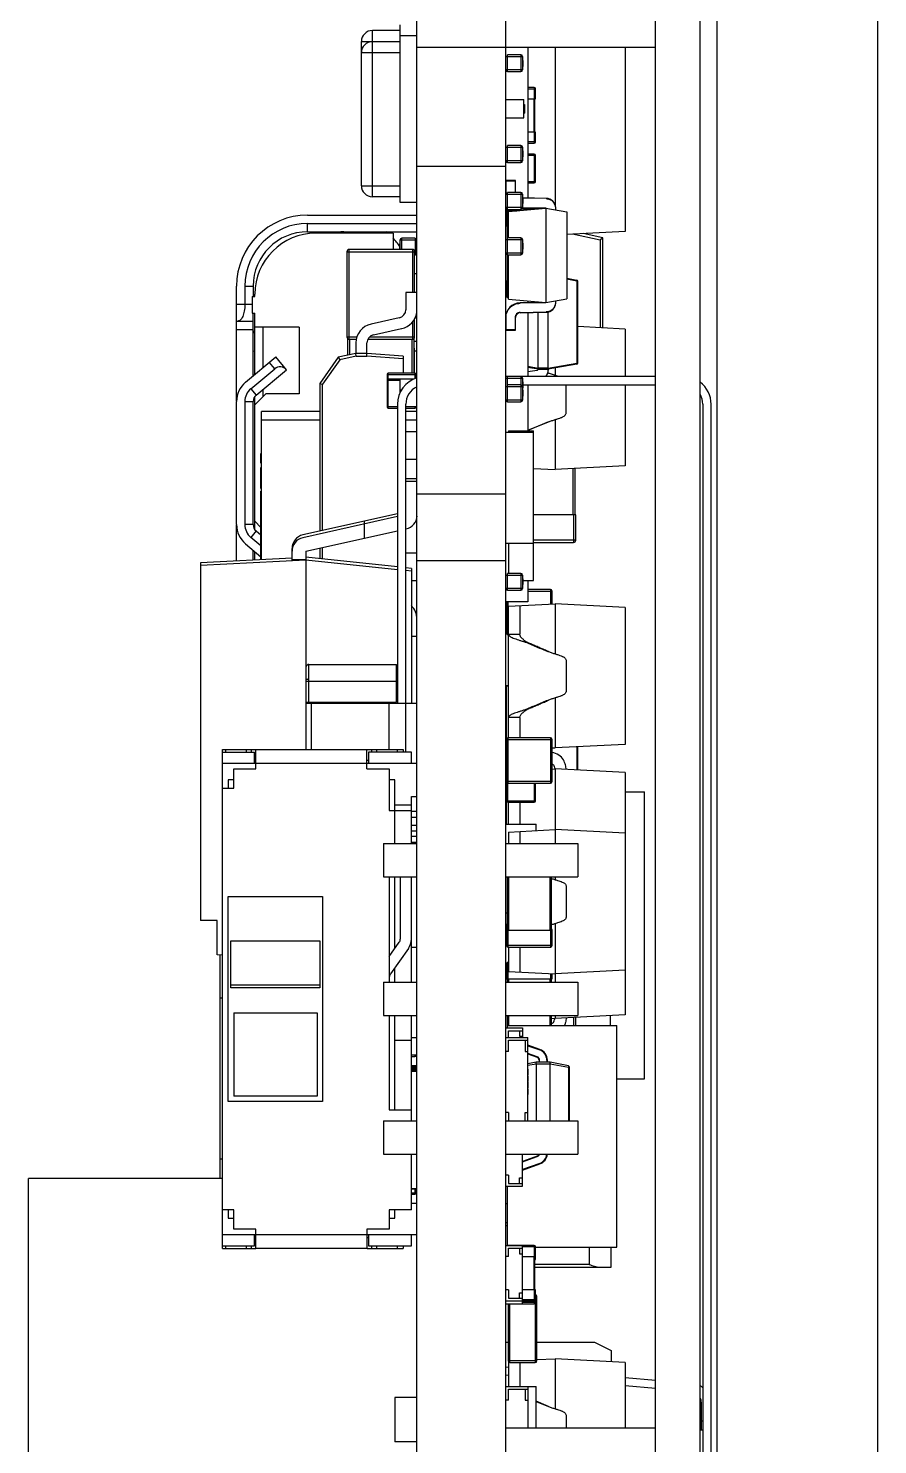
# Model space of a CAD drawing. Header units: inches. Extents: x -190 to 160, y -110 to 38.
# Drawn here: x -189.66 to -174.36, y -56.2 to -30.66 of the extents above; entities that cross this region are included whole.
import ezdxf

# ---------------------------------------------------------------- set-up
doc = ezdxf.new("R2010")
doc.units = ezdxf.units.IN
doc.header["$LTSCALE"] = 1.21
doc.header["$MEASUREMENT"] = 0
doc.layers.get('0').update_dxf_attribs({"linetype": 'CONTINUOUS'})
doc.layers.add('02___PRT_ALL_AXES', color=7, linetype='CONTINUOUS')

msp = doc.modelspace()

# ---------------------------------------------------------------- linework, layer by layer
at = {"color": 7, "linetype": 'Continuous'}
for p, q in [((-182.661, -61.005), (-182.661, -4.988)), ((-181.061, -61.005), (-181.061, -4.988)), ((-178.361, -61.397), (-178.361, -4.897)), ((-177.561, -61.397), (-177.561, -4.897)), ((-177.261, -4.867), (-177.261, -71.937)), ((-174.361, -4.867), (-174.361, -71.937)), ((-182.961, -33.797), (-182.961, -30.597)), ((-183.661, -33.497), (-183.661, -30.897)), ((-183.661, -30.897), (-182.961, -30.897)), ((-183.461, -33.697), (-183.461, -30.697)), ((-182.961, -30.697), (-183.461, -30.697)), ((-182.661, -30.797), (-182.961, -30.797)), ((-183.661, -31.097), (-182.961, -31.097)), ((-182.661, -30.997), (-178.361, -30.997)), ((-181.031, -31.44), (-181.031, -31.135)), ((-180.787, -31.135), (-181.031, -31.135)), ((-180.787, -31.135), (-180.787, -31.44)), ((-180.17, -30.997), (-180.17, -33.846)), ((-178.91, -30.997), (-178.91, -34.32)), ((-181.061, -31.166), (-180.756, -31.166)), ((-180.756, -31.409), (-181.061, -31.409)), ((-180.756, -31.409), (-180.756, -31.166)), ((-180.754, -31.237), (-180.756, -31.237)), ((-180.754, -31.239), (-180.756, -31.239)), ((-180.754, -31.247), (-180.756, -31.247)), ((-180.756, -31.256), (-180.754, -31.256)), ((-180.754, -31.344), (-180.756, -31.344)), ((-180.754, -31.237), (-180.754, -31.344)), ((-181.031, -31.44), (-180.787, -31.44)), ((-180.546, -31.728), (-180.661, -31.728)), ((-180.661, -31.748), (-180.526, -31.748)), ((-180.546, -31.728), (-180.546, -31.928)), ((-180.526, -31.928), (-180.526, -31.748)), ((-181.061, -31.942), (-180.736, -31.942)), ((-180.736, -32.272), (-180.736, -31.942)), ((-180.736, -32.033), (-180.726, -32.033)), ((-180.736, -32.037), (-180.726, -32.037)), ((-180.726, -32.033), (-180.726, -32.191)), ((-180.661, -31.928), (-180.526, -31.928)), ((-180.556, -31.928), (-180.556, -32.528)), ((-180.536, -32.528), (-180.536, -31.928)), ((-181.061, -32.272), (-180.736, -32.272)), ((-180.736, -32.187), (-180.726, -32.187)), ((-180.736, -32.191), (-180.726, -32.191)), ((-180.526, -32.528), (-180.661, -32.528)), ((-180.546, -32.528), (-180.546, -32.728)), ((-180.526, -32.708), (-180.526, -32.528)), ((-181.061, -32.804), (-180.756, -32.804)), ((-181.031, -33.078), (-181.031, -32.774)), ((-180.787, -32.774), (-181.031, -32.774)), ((-180.787, -32.774), (-180.787, -33.078)), ((-180.756, -33.048), (-180.756, -32.804)), ((-180.756, -32.869), (-180.754, -32.869)), ((-180.756, -32.914), (-180.754, -32.914)), ((-180.754, -32.932), (-180.756, -32.932)), ((-180.754, -32.869), (-180.754, -32.976)), ((-180.526, -32.708), (-180.661, -32.708)), ((-180.661, -32.728), (-180.546, -32.728)), ((-180.546, -32.926), (-180.661, -32.926)), ((-180.546, -32.926), (-180.546, -33.446)), ((-182.661, -33.147), (-181.061, -33.147)), ((-180.756, -33.048), (-181.061, -33.048)), ((-181.031, -33.078), (-180.787, -33.078)), ((-180.754, -32.976), (-180.756, -32.976)), ((-180.661, -32.946), (-180.526, -32.946)), ((-180.526, -33.426), (-180.526, -32.946)), ((-180.891, -33.401), (-181.056, -33.401)), ((-181.056, -33.629), (-181.056, -33.406)), ((-181.056, -33.406), (-180.886, -33.406)), ((-180.891, -33.401), (-180.891, -33.618)), ((-180.886, -33.618), (-180.886, -33.406)), ((-180.526, -33.426), (-180.661, -33.426)), ((-180.661, -33.446), (-180.546, -33.446)), ((-183.661, -33.497), (-182.961, -33.497)), ((-182.961, -33.697), (-183.461, -33.697)), ((-181.061, -33.648), (-180.756, -33.648)), ((-181.031, -33.923), (-181.031, -33.618)), ((-180.787, -33.618), (-181.031, -33.618)), ((-180.787, -33.618), (-180.787, -33.923)), ((-180.756, -33.892), (-180.756, -33.648)), ((-182.661, -33.797), (-182.961, -33.797)), ((-180.756, -33.892), (-181.061, -33.892)), ((-181.046, -33.947), (-181.046, -34.217)), ((-181.046, -33.947), (-180.861, -33.947)), ((-181.031, -33.923), (-180.787, -33.923)), ((-181.016, -34.217), (-181.016, -33.923)), ((-181.011, -33.96), (-180.336, -33.901)), ((-181.011, -34.437), (-181.011, -33.96)), ((-180.518, -33.917), (-180.77, -33.917)), ((-180.756, -33.714), (-180.754, -33.714)), ((-180.756, -33.758), (-180.754, -33.758)), ((-180.754, -33.776), (-180.756, -33.776)), ((-180.754, -33.82), (-180.756, -33.82)), ((-180.756, -33.888), (-180.336, -33.895)), ((-180.756, -33.893), (-180.336, -33.9)), ((-180.754, -33.714), (-180.754, -33.82)), ((-180.333, -33.725), (-180.754, -33.718)), ((-180.333, -33.73), (-180.754, -33.723)), ((-180.336, -33.895), (-180.336, -35.608)), ((-180.336, -33.901), (-179.961, -33.967)), ((-180.333, -33.725), (-180.333, -33.73)), ((-180.166, -33.9), (-180.166, -33.931)), ((-180.166, -33.9), (-180.161, -33.9)), ((-180.161, -33.932), (-180.161, -33.9)), ((-184.631, -34.027), (-182.661, -34.027)), ((-184.631, -34.327), (-184.631, -34.177)), ((-184.631, -34.177), (-182.661, -34.177)), ((-181.046, -34.217), (-181.011, -34.217)), ((-181.036, -34.217), (-181.036, -34.438)), ((-179.961, -33.967), (-179.961, -35.101)), ((-184.631, -34.327), (-182.661, -34.327)), ((-183.091, -34.352), (-184.481, -34.352)), ((-183.091, -34.352), (-183.091, -34.646)), ((-182.966, -34.474), (-182.966, -34.646)), ((-182.966, -34.474), (-182.661, -34.474)), ((-182.935, -34.646), (-182.935, -34.443)), ((-182.692, -34.443), (-182.935, -34.443)), ((-182.692, -34.443), (-182.692, -34.748)), ((-181.061, -34.468), (-180.756, -34.468)), ((-181.031, -34.742), (-181.031, -34.437)), ((-180.787, -34.437), (-181.031, -34.437)), ((-180.787, -34.437), (-180.787, -34.742)), ((-180.756, -34.711), (-180.756, -34.468)), ((-178.91, -34.32), (-179.961, -34.375)), ((-179.361, -34.476), (-179.859, -34.37)), ((-179.311, -34.435), (-179.666, -34.36)), ((-179.311, -34.435), (-179.361, -34.476)), ((-179.361, -34.476), (-179.361, -36.058)), ((-179.311, -36.061), (-179.311, -34.435)), ((-183.922, -34.686), (-183.922, -36.226)), ((-183.922, -34.686), (-182.702, -34.686)), ((-183.882, -36.266), (-183.882, -34.646)), ((-182.742, -34.646), (-183.882, -34.646)), ((-182.969, -34.646), (-182.969, -34.545)), ((-182.969, -34.545), (-182.966, -34.545)), ((-182.969, -34.59), (-182.966, -34.59)), ((-182.966, -34.608), (-182.969, -34.608)), ((-182.742, -34.646), (-182.742, -35.422)), ((-182.702, -35.422), (-182.702, -34.686)), ((-182.692, -34.718), (-182.702, -34.718)), ((-180.756, -34.711), (-181.061, -34.711)), ((-180.756, -34.533), (-180.754, -34.533)), ((-180.756, -34.577), (-180.754, -34.577)), ((-180.754, -34.595), (-180.756, -34.595)), ((-180.754, -34.64), (-180.756, -34.64)), ((-180.754, -34.533), (-180.754, -34.64)), ((-182.702, -34.748), (-182.692, -34.748)), ((-181.036, -34.741), (-181.036, -35.217)), ((-181.031, -34.742), (-180.787, -34.742)), ((-181.011, -35.542), (-181.011, -34.742)), ((-182.661, -35.087), (-182.702, -35.087)), ((-181.046, -35.217), (-181.046, -35.487)), ((-181.011, -35.217), (-181.046, -35.217)), ((-181.016, -35.517), (-181.016, -35.217)), ((-179.961, -35.101), (-179.961, -35.535)), ((-179.961, -35.165), (-179.778, -35.197)), ((-179.778, -35.217), (-179.961, -35.184)), ((-179.778, -35.197), (-179.778, -35.217)), ((-179.778, -35.217), (-179.778, -36.695)), ((-179.778, -35.217), (-179.761, -35.217)), ((-179.761, -36.695), (-179.761, -35.217)), ((-185.911, -37.375), (-185.911, -35.307)), ((-185.761, -35.307), (-185.761, -35.637)), ((-185.761, -35.307), (-185.611, -35.307)), ((-185.631, -35.497), (-185.631, -35.797)), ((-185.631, -35.497), (-185.581, -35.497)), ((-185.611, -35.307), (-185.611, -35.497)), ((-185.581, -35.497), (-185.581, -35.452)), ((-182.861, -35.422), (-182.861, -35.732)), ((-182.661, -35.422), (-182.861, -35.422)), ((-181.011, -35.487), (-181.046, -35.487)), ((-185.631, -35.637), (-185.911, -35.637)), ((-181.016, -35.517), (-181.011, -35.517)), ((-181.011, -35.542), (-180.336, -35.601)), ((-180.336, -35.603), (-180.803, -35.611)), ((-180.336, -35.608), (-180.803, -35.616)), ((-180.803, -35.616), (-180.803, -35.611)), ((-180.476, -35.605), (-180.476, -35.589)), ((-180.336, -35.601), (-179.961, -35.535)), ((-180.166, -35.571), (-180.166, -35.603)), ((-180.161, -35.603), (-180.166, -35.603)), ((-180.161, -35.603), (-180.161, -35.571)), ((-185.911, -35.937), (-185.611, -35.937)), ((-185.631, -35.797), (-185.581, -35.797)), ((-185.611, -36.925), (-185.611, -35.797)), ((-185.581, -36.9), (-185.581, -35.797)), ((-182.979, -35.879), (-183.486, -35.99)), ((-182.742, -35.954), (-182.742, -36.266)), ((-182.702, -36.226), (-182.702, -35.895)), ((-182.661, -35.887), (-182.698, -35.887)), ((-182.685, -35.857), (-182.661, -35.857)), ((-181.056, -36.096), (-181.056, -35.873)), ((-180.891, -35.873), (-180.891, -36.101)), ((-180.891, -35.873), (-180.886, -35.873)), ((-180.886, -36.096), (-180.886, -35.873)), ((-180.8, -35.781), (-180.333, -35.773)), ((-180.8, -35.786), (-180.333, -35.778)), ((-180.8, -35.786), (-180.8, -35.781)), ((-180.476, -36.786), (-180.476, -35.78)), ((-180.333, -35.773), (-180.333, -35.778)), ((-180.296, -36.786), (-180.296, -35.773)), ((-185.911, -36.087), (-185.611, -36.087)), ((-184.781, -36.047), (-185.581, -36.047)), ((-185.432, -36.774), (-185.432, -36.047)), ((-184.781, -36.047), (-184.781, -37.247)), ((-183.744, -36.226), (-183.922, -36.226)), ((-183.912, -36.252), (-183.912, -36.554)), ((-182.702, -36.226), (-183.516, -36.226)), ((-183.443, -36.186), (-182.936, -36.074)), ((-182.712, -36.879), (-182.712, -36.252)), ((-180.886, -36.096), (-181.056, -36.096)), ((-181.056, -36.101), (-180.891, -36.101)), ((-178.91, -36.082), (-179.761, -36.037)), ((-178.91, -36.082), (-178.91, -36.937)), ((-185.611, -36.474), (-185.581, -36.488)), ((-183.882, -36.266), (-183.754, -36.266)), ((-183.872, -36.546), (-183.872, -36.266)), ((-183.761, -36.332), (-183.761, -36.522)), ((-183.561, -36.522), (-183.561, -36.332)), ((-183.545, -36.266), (-182.742, -36.266)), ((-182.752, -36.266), (-182.752, -36.879)), ((-182.661, -36.307), (-182.712, -36.307)), ((-182.711, -36.426), (-182.712, -36.426)), ((-182.712, -36.476), (-182.661, -36.476)), ((-182.711, -36.426), (-182.711, -36.879)), ((-185.749, -37.041), (-185.205, -36.584)), ((-185.223, -36.796), (-185.32, -36.68)), ((-185.011, -36.814), (-185.205, -36.584)), ((-184.082, -36.59), (-184.411, -37.06)), ((-184.052, -36.635), (-184.361, -37.076)), ((-183.761, -36.522), (-184.082, -36.59)), ((-184.082, -36.59), (-184.052, -36.635)), ((-183.756, -36.572), (-184.052, -36.635)), ((-183.756, -36.572), (-183.761, -36.522)), ((-183.561, -36.522), (-183.761, -36.522)), ((-183.756, -36.572), (-183.563, -36.572)), ((-183.563, -36.572), (-183.561, -36.522)), ((-182.911, -36.618), (-183.563, -36.572)), ((-182.911, -36.567), (-183.561, -36.522)), ((-182.911, -36.567), (-182.911, -36.879)), ((-180.661, -36.753), (-180.476, -36.786)), ((-180.476, -36.806), (-180.661, -36.773)), ((-180.296, -36.786), (-179.778, -36.695)), ((-179.778, -36.714), (-180.296, -36.806)), ((-179.761, -36.695), (-179.778, -36.695)), ((-179.778, -36.695), (-179.778, -36.714)), ((-185.654, -37.157), (-185.223, -36.796)), ((-185.557, -37.272), (-185.011, -36.814)), ((-183.197, -36.899), (-183.197, -37.485)), ((-183.197, -36.899), (-182.677, -36.899)), ((-183.197, -37.005), (-182.961, -37.005)), ((-183.177, -37.505), (-183.177, -36.879)), ((-182.697, -36.879), (-183.177, -36.879)), ((-182.724, -36.985), (-183.177, -36.985)), ((-182.961, -37.219), (-182.961, -36.984)), ((-182.723, -36.984), (-182.961, -36.984)), ((-182.697, -36.879), (-182.697, -36.973)), ((-182.677, -36.966), (-182.677, -36.899)), ((-178.361, -36.937), (-181.061, -36.937)), ((-181.061, -36.968), (-180.756, -36.968)), ((-181.031, -37.392), (-181.031, -36.937)), ((-180.787, -36.937), (-181.031, -36.937)), ((-180.787, -36.937), (-180.787, -37.392)), ((-180.756, -37.361), (-180.756, -36.968)), ((-180.493, -36.826), (-180.661, -36.85)), ((-180.296, -36.786), (-180.476, -36.786)), ((-180.476, -36.786), (-180.476, -36.806)), ((-180.476, -36.806), (-180.296, -36.806)), ((-180.296, -36.786), (-180.296, -36.806)), ((-180.296, -36.806), (-180.296, -36.824)), ((-180.112, -36.937), (-180.29, -36.879)), ((-180.17, -36.784), (-180.17, -36.918)), ((-185.654, -37.157), (-185.557, -37.272)), ((-185.381, -37.247), (-185.581, -37.447)), ((-185.432, -37.298), (-185.432, -37.167)), ((-184.781, -37.247), (-185.381, -37.247)), ((-184.411, -37.06), (-184.411, -39.725)), ((-184.411, -37.06), (-184.361, -37.076)), ((-184.361, -39.714), (-184.361, -37.076)), ((-182.962, -37.169), (-182.962, -37.221)), ((-182.962, -37.169), (-182.961, -37.169)), ((-182.962, -37.169), (-182.961, -37.169)), ((-182.962, -37.204), (-182.961, -37.204)), ((-181.061, -37.118), (-180.756, -37.118)), ((-180.787, -37.087), (-181.031, -37.087)), ((-180.756, -37.033), (-180.754, -37.033)), ((-180.756, -37.077), (-180.754, -37.077)), ((-180.754, -37.095), (-180.756, -37.095)), ((-180.754, -37.14), (-180.756, -37.14)), ((-180.756, -37.183), (-180.754, -37.183)), ((-180.756, -37.227), (-180.754, -37.227)), ((-180.754, -37.245), (-180.756, -37.245)), ((-180.754, -37.033), (-180.754, -37.14)), ((-180.754, -37.087), (-178.361, -37.087)), ((-180.754, -37.183), (-180.754, -37.29)), ((-179.973, -37.601), (-179.973, -37.087)), ((-178.91, -37.087), (-178.91, -38.55)), ((-185.9, -37.287), (-185.911, -37.287)), ((-185.911, -39.607), (-185.911, -37.387)), ((-185.761, -37.387), (-185.761, -39.607)), ((-185.761, -37.387), (-185.611, -37.387)), ((-185.611, -39.607), (-185.611, -37.387)), ((-185.581, -39.695), (-185.581, -37.299)), ((-183.011, -37.485), (-183.197, -37.485)), ((-183.177, -37.505), (-183.011, -37.505)), ((-183.011, -37.437), (-183.011, -42.83)), ((-182.861, -43.71), (-182.861, -37.437)), ((-182.661, -37.485), (-182.861, -37.485)), ((-182.861, -37.505), (-182.697, -37.505)), ((-182.697, -37.485), (-182.697, -37.505)), ((-180.756, -37.361), (-181.061, -37.361)), ((-181.031, -37.392), (-180.787, -37.392)), ((-180.754, -37.29), (-180.756, -37.29)), ((-177.511, -37.437), (-177.511, -71.687)), ((-177.361, -71.687), (-177.361, -37.437)), ((-185.461, -40.238), (-185.461, -37.568)), ((-184.411, -37.568), (-185.461, -37.568)), ((-185.461, -37.718), (-184.411, -37.718)), ((-182.661, -37.568), (-182.861, -37.568)), ((-182.861, -37.718), (-182.661, -37.718)), ((-180.29, -37.752), (-180.661, -37.913)), ((-180.661, -37.907), (-180.29, -37.752)), ((-180.17, -37.713), (-180.17, -38.616)), ((-182.661, -37.933), (-182.861, -37.933)), ((-181.061, -37.94), (-180.561, -37.94)), ((-181.011, -37.914), (-180.561, -37.914)), ((-181.011, -37.914), (-181.011, -37.94)), ((-180.561, -40.614), (-180.561, -37.914)), ((-185.471, -38.452), (-185.471, -38.327)), ((-185.471, -38.327), (-185.461, -38.327)), ((-185.461, -38.351), (-185.471, -38.351)), ((-185.461, -38.374), (-185.471, -38.374)), ((-185.461, -38.447), (-185.471, -38.447)), ((-185.471, -38.5), (-185.471, -38.455)), ((-185.461, -38.455), (-185.471, -38.455)), ((-185.461, -38.5), (-185.471, -38.5)), ((-182.661, -38.433), (-182.861, -38.433)), ((-178.91, -38.55), (-180.17, -38.616)), ((-185.471, -38.955), (-185.471, -38.577)), ((-185.461, -38.577), (-185.471, -38.577)), ((-185.461, -38.765), (-185.471, -38.765)), ((-182.661, -38.782), (-182.861, -38.782)), ((-180.561, -38.595), (-180.17, -38.616)), ((-179.85, -38.599), (-179.85, -39.429)), ((-179.81, -39.429), (-179.81, -38.597)), ((-185.461, -38.955), (-185.471, -38.955)), ((-185.471, -40.239), (-185.471, -39.007)), ((-185.461, -39.007), (-185.471, -39.007)), ((-185.461, -39.019), (-185.471, -39.019)), ((-182.661, -38.832), (-182.861, -38.832)), ((-182.661, -39.053), (-181.061, -39.053)), ((-185.461, -39.083), (-185.471, -39.083)), ((-185.461, -39.128), (-185.471, -39.128)), ((-185.461, -39.192), (-185.471, -39.192)), ((-185.461, -39.262), (-185.471, -39.262)), ((-185.581, -39.547), (-185.471, -39.657)), ((-185.461, -39.433), (-185.471, -39.433)), ((-183.011, -39.41), (-184.716, -39.793)), ((-183.011, -39.46), (-184.716, -39.843)), ((-183.611, -39.545), (-183.611, -39.851)), ((-182.661, -39.503), (-182.668, -39.503)), ((-179.8, -39.429), (-180.561, -39.429)), ((-179.84, -39.429), (-179.84, -39.929)), ((-179.8, -39.889), (-179.8, -39.429)), ((-185.911, -40.262), (-185.911, -39.619)), ((-185.911, -39.707), (-185.9, -39.707)), ((-185.611, -39.607), (-185.761, -39.607)), ((-185.557, -39.722), (-185.654, -39.837)), ((-185.471, -39.99), (-185.654, -39.837)), ((-185.557, -39.722), (-185.471, -39.794)), ((-185.461, -39.634), (-185.471, -39.634)), ((-185.461, -39.724), (-185.471, -39.724)), ((-184.661, -40.087), (-183.011, -39.717)), ((-182.861, -39.683), (-182.854, -39.681)), ((-185.75, -39.952), (-185.471, -40.186)), ((-185.611, -40.246), (-185.611, -40.069)), ((-185.581, -40.245), (-185.581, -40.094)), ((-185.461, -39.887), (-185.471, -39.887)), ((-185.471, -40.051), (-185.461, -40.051)), ((-184.911, -40.26), (-184.911, -40.037)), ((-184.661, -40.087), (-184.661, -43.66)), ((-184.411, -40.031), (-184.411, -40.223)), ((-184.361, -40.228), (-184.361, -40.02)), ((-181.061, -39.94), (-180.561, -39.94)), ((-181.011, -39.94), (-181.011, -40.487)), ((-179.8, -39.889), (-180.561, -39.889)), ((-180.561, -39.929), (-179.84, -39.929)), ((-184.911, -40.21), (-186.561, -40.296)), ((-184.661, -40.247), (-186.561, -40.346)), ((-186.561, -40.296), (-186.561, -46.745)), ((-185.461, -40.147), (-185.471, -40.147)), ((-185.461, -40.192), (-185.471, -40.192)), ((-184.661, -40.244), (-184.911, -40.244)), ((-183.011, -40.37), (-184.661, -40.197)), ((-183.011, -40.42), (-184.661, -40.247)), ((-182.661, -40.121), (-182.861, -40.121)), ((-182.661, -40.253), (-181.061, -40.253)), ((-182.761, -40.396), (-182.861, -40.386)), ((-182.761, -40.446), (-182.861, -40.436)), ((-182.761, -40.396), (-182.761, -42.83)), ((-181.061, -40.518), (-180.756, -40.518)), ((-180.787, -40.487), (-181.031, -40.487)), ((-181.031, -40.792), (-181.031, -40.487)), ((-180.787, -40.487), (-180.787, -40.792)), ((-180.756, -40.761), (-180.756, -40.518)), ((-180.756, -40.583), (-180.754, -40.583)), ((-180.754, -40.583), (-180.754, -40.69)), ((-182.661, -40.621), (-182.761, -40.621)), ((-180.756, -40.761), (-181.061, -40.761)), ((-181.031, -40.792), (-180.787, -40.792)), ((-180.756, -40.627), (-180.754, -40.627)), ((-180.754, -40.645), (-180.756, -40.645)), ((-180.754, -40.69), (-180.756, -40.69)), ((-180.754, -40.614), (-180.561, -40.614)), ((-180.256, -40.777), (-180.661, -40.777)), ((-180.661, -40.807), (-180.226, -40.807)), ((-180.256, -40.777), (-180.256, -41.039)), ((-180.226, -41.038), (-180.226, -40.807)), ((-181.046, -40.997), (-181.046, -41.567)), ((-181.016, -41.597), (-181.016, -40.997)), ((-181.01, -41.079), (-180.17, -41.035)), ((-181.01, -43.449), (-181.01, -41.079)), ((-180.81, -41.069), (-180.81, -41.585)), ((-178.91, -41.101), (-180.17, -41.035)), ((-180.17, -41.035), (-180.17, -41.938)), ((-178.91, -41.101), (-178.91, -43.569)), ((-182.661, -41.622), (-182.761, -41.622)), ((-181.061, -41.547), (-181.046, -41.547)), ((-181.01, -41.567), (-181.046, -41.567)), ((-181.016, -41.597), (-181.01, -41.597)), ((-181.01, -41.585), (-180.81, -41.585)), ((-184.611, -42.13), (-184.625, -42.132)), ((-184.611, -42.81), (-184.611, -42.13)), ((-184.611, -42.13), (-183.028, -42.13)), ((-183.028, -42.81), (-183.028, -42.13)), ((-179.973, -42.05), (-179.973, -42.62)), ((-184.661, -42.43), (-183.028, -42.43)), ((-181.045, -42.508), (-181.01, -42.502)), ((-181.045, -42.527), (-181.045, -42.508)), ((-181.01, -42.521), (-181.045, -42.527)), ((-181.045, -43.464), (-181.045, -42.527)), ((-184.661, -42.81), (-183.028, -42.81)), ((-182.661, -42.83), (-184.661, -42.83)), ((-184.561, -43.66), (-184.561, -42.83)), ((-183.271, -42.83), (-183.271, -42.81)), ((-183.161, -43.66), (-183.161, -42.83)), ((-180.17, -42.732), (-180.17, -43.635)), ((-180.81, -43.085), (-181.01, -43.085)), ((-180.81, -43.085), (-180.81, -43.449)), ((-186.161, -43.66), (-182.911, -43.66)), ((-186.161, -52.66), (-186.161, -43.66)), ((-186.111, -43.66), (-186.111, -43.71)), ((-185.734, -43.71), (-185.734, -43.66)), ((-185.648, -43.66), (-185.648, -43.71)), ((-185.561, -44.01), (-185.561, -43.66)), ((-183.561, -44.01), (-183.561, -43.66)), ((-183.475, -43.71), (-183.475, -43.66)), ((-183.388, -43.66), (-183.388, -43.71)), ((-183.011, -43.71), (-183.011, -43.66)), ((-182.911, -43.66), (-182.911, -43.71)), ((-181.061, -43.464), (-181.042, -43.464)), ((-181.046, -43.479), (-180.226, -43.479)), ((-181.046, -43.479), (-181.046, -44.239)), ((-180.256, -43.449), (-181.016, -43.449)), ((-181.016, -44.269), (-181.016, -43.449)), ((-180.256, -43.449), (-180.256, -44.269)), ((-180.226, -44.239), (-180.226, -43.479)), ((-180.226, -43.632), (-180.17, -43.635)), ((-178.91, -43.569), (-180.17, -43.635)), ((-179.778, -43.614), (-179.778, -44.032)), ((-179.761, -44.033), (-179.761, -43.614)), ((-186.161, -43.71), (-185.586, -43.71)), ((-186.161, -43.91), (-182.661, -43.91)), ((-185.586, -43.91), (-185.586, -43.71)), ((-185.561, -43.86), (-185.586, -43.86)), ((-183.536, -43.86), (-183.561, -43.86)), ((-182.761, -43.71), (-183.536, -43.71)), ((-183.536, -43.71), (-183.536, -43.91)), ((-182.761, -43.91), (-182.761, -43.71)), ((-185.961, -44.01), (-185.561, -44.01)), ((-185.961, -44.36), (-185.961, -44.01)), ((-183.561, -44.01), (-183.161, -44.01)), ((-183.161, -44.01), (-183.161, -44.76)), ((-180.226, -44.014), (-180.17, -44.012)), ((-178.91, -44.078), (-180.17, -44.012)), ((-180.17, -44.012), (-180.17, -45.36)), ((-178.91, -44.078), (-178.91, -48.446)), ((-186.161, -44.36), (-185.961, -44.36)), ((-185.961, -44.21), (-186.061, -44.21)), ((-186.061, -44.21), (-186.061, -44.36)), ((-183.061, -44.21), (-183.161, -44.21)), ((-183.061, -45.36), (-183.061, -44.21)), ((-181.061, -44.264), (-181.032, -44.264)), ((-180.226, -44.239), (-181.046, -44.239)), ((-181.046, -44.264), (-181.046, -44.594)), ((-181.026, -44.614), (-181.026, -44.267)), ((-181.016, -44.269), (-180.256, -44.269)), ((-180.546, -44.269), (-180.546, -44.614)), ((-180.526, -44.594), (-180.526, -44.269)), ((-178.91, -44.424), (-178.561, -44.424)), ((-178.561, -49.599), (-178.561, -44.424)), ((-183.061, -44.66), (-182.761, -44.66)), ((-182.761, -44.51), (-182.661, -44.51)), ((-182.761, -45.36), (-182.761, -44.51)), ((-181.061, -44.604), (-181.043, -44.604)), ((-180.526, -44.594), (-181.046, -44.594)), ((-181.045, -45.006), (-181.045, -44.604)), ((-181.026, -44.614), (-180.546, -44.614)), ((-181.01, -45.006), (-181.01, -44.614)), ((-180.81, -44.614), (-180.81, -45.006)), ((-183.161, -44.76), (-182.761, -44.76)), ((-182.661, -44.78), (-182.761, -44.78)), ((-182.761, -44.88), (-182.661, -44.88)), ((-182.661, -45.03), (-182.761, -45.03)), ((-182.761, -45.13), (-182.661, -45.13)), ((-181.061, -45.006), (-180.511, -45.006)), ((-181.01, -45.15), (-180.17, -45.106)), ((-181.01, -45.15), (-181.01, -45.36)), ((-180.81, -45.139), (-180.81, -45.36)), ((-180.511, -45.124), (-180.511, -45.006)), ((-178.91, -45.172), (-180.17, -45.106)), ((-183.261, -45.36), (-182.661, -45.36)), ((-183.261, -45.36), (-183.261, -45.96)), ((-182.661, -45.23), (-182.761, -45.23)), ((-182.761, -45.33), (-182.661, -45.33)), ((-181.061, -45.36), (-179.761, -45.36)), ((-179.761, -45.36), (-179.761, -45.96)), ((-183.261, -45.96), (-182.661, -45.96)), ((-183.161, -45.96), (-183.161, -47.86)), ((-183.061, -47.254), (-183.061, -45.96)), ((-182.961, -45.96), (-182.961, -47.08)), ((-182.761, -47.86), (-182.761, -45.96)), ((-181.061, -45.96), (-179.761, -45.96)), ((-181.036, -45.96), (-181.036, -46.926)), ((-181.006, -46.926), (-181.006, -45.96)), ((-180.266, -45.96), (-180.266, -46.926)), ((-180.236, -46.926), (-180.236, -45.96)), ((-180.17, -45.96), (-180.17, -46.008)), ((-179.973, -46.121), (-179.973, -46.691)), ((-186.061, -46.31), (-184.361, -46.31)), ((-186.061, -50.01), (-186.061, -46.31)), ((-184.361, -46.31), (-184.361, -50.01)), ((-181.061, -46.606), (-181.036, -46.606)), ((-181.036, -46.613), (-181.061, -46.613)), ((-186.257, -46.745), (-186.561, -46.745)), ((-186.257, -47.364), (-186.257, -46.745)), ((-181.061, -46.813), (-181.036, -46.813)), ((-181.036, -46.906), (-181.046, -46.906)), ((-181.046, -46.906), (-181.046, -47.196)), ((-180.226, -46.926), (-181.046, -46.926)), ((-181.045, -46.906), (-181.045, -46.813)), ((-181.016, -47.226), (-181.016, -46.926)), ((-180.256, -46.926), (-180.256, -47.226)), ((-180.226, -46.906), (-180.236, -46.906)), ((-180.226, -47.196), (-180.226, -46.906)), ((-180.17, -46.803), (-180.17, -47.86)), ((-186.011, -47.11), (-184.411, -47.11)), ((-186.011, -47.96), (-186.011, -47.11)), ((-184.411, -47.11), (-184.411, -47.96)), ((-183.161, -47.397), (-182.979, -47.137)), ((-182.661, -47.23), (-182.761, -47.23)), ((-181.061, -47.139), (-181.046, -47.139)), ((-180.226, -47.196), (-181.046, -47.196)), ((-181.016, -47.226), (-180.256, -47.226)), ((-181.01, -47.226), (-181.01, -47.662)), ((-180.81, -47.226), (-180.81, -47.672)), ((-186.161, -47.369), (-186.257, -47.364)), ((-186.211, -47.367), (-186.211, -51.397)), ((-182.815, -47.252), (-183.136, -47.71)), ((-181.01, -47.497), (-181.016, -47.497)), ((-181.01, -47.497), (-181.016, -47.497)), ((-181.016, -47.797), (-181.016, -47.497)), ((-183.061, -47.86), (-183.061, -47.603)), ((-181.061, -47.639), (-181.046, -47.639)), ((-181.061, -47.706), (-181.046, -47.706)), ((-181.046, -47.527), (-181.01, -47.527)), ((-181.046, -47.527), (-181.046, -47.797)), ((-181.01, -47.662), (-180.17, -47.706)), ((-180.256, -47.701), (-180.256, -47.797)), ((-180.226, -47.797), (-180.226, -47.703)), ((-178.91, -47.64), (-180.17, -47.706)), ((-184.411, -47.91), (-186.011, -47.91)), ((-184.411, -47.96), (-186.011, -47.96)), ((-183.261, -47.86), (-182.661, -47.86)), ((-183.261, -47.86), (-183.261, -48.46)), ((-181.061, -47.86), (-179.761, -47.86)), ((-181.046, -47.797), (-180.226, -47.797)), ((-181.036, -47.797), (-181.036, -47.86)), ((-181.006, -47.86), (-181.006, -47.797)), ((-180.266, -47.797), (-180.266, -47.86)), ((-180.236, -47.86), (-180.236, -47.797)), ((-179.761, -47.86), (-179.761, -48.46)), ((-186.161, -48.147), (-186.211, -48.147)), ((-185.961, -48.41), (-184.461, -48.41)), ((-185.961, -48.41), (-185.961, -49.91)), ((-184.461, -48.41), (-184.461, -49.91)), ((-183.261, -48.46), (-182.661, -48.46)), ((-183.161, -48.46), (-183.161, -50.16)), ((-183.061, -50.16), (-183.061, -48.46)), ((-182.761, -50.36), (-182.761, -48.46)), ((-181.061, -48.46), (-179.761, -48.46)), ((-181.036, -48.46), (-181.036, -48.636)), ((-181.006, -48.636), (-181.006, -48.46)), ((-180.266, -48.46), (-180.266, -48.636)), ((-180.236, -48.636), (-180.236, -48.46)), ((-180.236, -48.508), (-180.17, -48.512)), ((-178.91, -48.446), (-180.17, -48.512)), ((-180.17, -48.46), (-180.17, -48.512)), ((-179.84, -48.494), (-179.84, -48.636)), ((-179.8, -48.636), (-179.8, -48.492)), ((-179.171, -48.636), (-179.171, -48.459)), ((-181.061, -48.683), (-180.761, -48.683)), ((-181.036, -48.636), (-179.061, -48.636)), ((-181.036, -48.636), (-181.036, -48.683)), ((-181.011, -48.733), (-180.761, -48.733)), ((-181.011, -48.855), (-181.011, -48.733)), ((-180.811, -48.733), (-180.811, -48.833)), ((-180.761, -48.683), (-180.761, -48.855)), ((-179.061, -52.637), (-179.061, -48.636)), ((-182.761, -48.91), (-183.061, -48.91)), ((-182.661, -48.862), (-182.761, -48.862)), ((-181.061, -48.855), (-180.661, -48.855)), ((-181.011, -48.905), (-180.661, -48.905)), ((-181.011, -49.105), (-181.011, -48.905)), ((-180.811, -48.833), (-180.761, -48.833)), ((-180.711, -48.905), (-180.711, -49.105)), ((-180.661, -50.36), (-180.661, -48.855)), ((-180.446, -49.071), (-180.661, -48.992)), ((-180.661, -49.003), (-180.449, -49.08)), ((-182.677, -49.176), (-182.761, -49.176)), ((-182.661, -49.176), (-182.761, -49.176)), ((-182.761, -49.196), (-182.697, -49.196)), ((-182.697, -49.176), (-182.697, -49.196)), ((-182.677, -49.176), (-182.677, -49.176)), ((-181.011, -49.105), (-181.061, -49.105)), ((-180.711, -49.105), (-180.661, -49.105)), ((-180.494, -49.202), (-180.661, -49.141)), ((-180.661, -49.152), (-180.497, -49.212)), ((-180.494, -49.202), (-180.497, -49.212)), ((-180.461, -49.263), (-180.451, -49.263)), ((-180.461, -49.263), (-180.461, -49.302)), ((-180.451, -49.302), (-180.451, -49.263)), ((-180.446, -49.071), (-180.449, -49.08)), ((-180.321, -49.263), (-180.311, -49.263)), ((-180.321, -49.263), (-180.321, -49.302)), ((-180.311, -49.302), (-180.311, -49.263)), ((-182.661, -49.366), (-182.761, -49.366)), ((-182.661, -49.388), (-182.761, -49.388)), ((-182.661, -49.407), (-182.761, -49.407)), ((-182.661, -49.423), (-182.761, -49.423)), ((-182.661, -49.438), (-182.761, -49.438)), ((-182.661, -49.449), (-182.761, -49.449)), ((-182.661, -49.458), (-182.761, -49.458)), ((-182.661, -49.464), (-182.761, -49.464)), ((-182.661, -49.467), (-182.761, -49.467)), ((-180.511, -49.302), (-180.661, -49.329)), ((-180.661, -49.353), (-180.511, -49.327)), ((-180.66, -49.429), (-180.661, -49.429)), ((-180.66, -49.436), (-180.661, -49.436)), ((-180.66, -49.481), (-180.661, -49.481)), ((-180.661, -49.528), (-180.66, -49.528)), ((-180.66, -49.531), (-180.661, -49.531)), ((-180.66, -49.434), (-180.66, -49.429)), ((-180.66, -49.531), (-180.66, -49.436)), ((-180.261, -49.302), (-180.511, -49.302)), ((-180.511, -49.327), (-180.511, -49.302)), ((-180.511, -49.327), (-180.261, -49.327)), ((-180.511, -49.327), (-180.511, -50.36)), ((-179.931, -49.366), (-180.261, -49.302)), ((-180.261, -49.327), (-180.261, -49.302)), ((-180.261, -49.327), (-179.931, -49.391)), ((-180.261, -50.36), (-180.261, -49.327)), ((-179.931, -49.366), (-179.931, -49.391)), ((-179.931, -49.391), (-179.911, -49.391)), ((-179.931, -49.391), (-179.931, -50.36)), ((-179.911, -50.36), (-179.911, -49.391)), ((-180.66, -49.546), (-180.661, -49.546)), ((-180.66, -49.597), (-180.661, -49.597)), ((-180.66, -49.648), (-180.661, -49.648)), ((-180.66, -49.663), (-180.661, -49.663)), ((-180.66, -49.666), (-180.661, -49.666)), ((-180.66, -49.71), (-180.661, -49.71)), ((-180.66, -49.764), (-180.661, -49.764)), ((-180.66, -49.78), (-180.661, -49.78)), ((-180.66, -49.648), (-180.66, -49.546)), ((-180.66, -49.665), (-180.66, -49.663)), ((-180.66, -49.764), (-180.66, -49.666)), ((-180.66, -49.881), (-180.66, -49.78)), ((-179.061, -49.599), (-178.561, -49.599)), ((-184.361, -50.01), (-186.061, -50.01)), ((-184.461, -49.91), (-185.961, -49.91)), ((-180.66, -49.83), (-180.661, -49.83)), ((-180.66, -49.881), (-180.661, -49.881)), ((-183.161, -50.16), (-182.761, -50.16)), ((-181.011, -50.205), (-181.061, -50.205)), ((-181.011, -50.205), (-181.011, -50.36)), ((-180.711, -50.205), (-180.661, -50.205)), ((-180.711, -50.36), (-180.711, -50.205)), ((-183.261, -50.36), (-182.661, -50.36)), ((-183.261, -50.36), (-183.261, -50.96)), ((-181.061, -50.36), (-179.761, -50.36)), ((-179.761, -50.36), (-179.761, -50.96)), ((-186.161, -51.047), (-186.211, -51.047)), ((-183.261, -50.96), (-182.661, -50.96)), ((-182.761, -51.96), (-182.761, -50.96)), ((-181.061, -50.96), (-179.761, -50.96)), ((-180.761, -51.536), (-180.761, -50.96)), ((-180.76, -50.989), (-180.761, -50.989)), ((-180.76, -51.03), (-180.761, -51.03)), ((-180.76, -51.041), (-180.761, -51.041)), ((-180.76, -51.059), (-180.761, -51.059)), ((-180.76, -51.071), (-180.761, -51.071)), ((-180.76, -51.03), (-180.76, -50.96)), ((-180.497, -50.993), (-180.76, -51.089)), ((-180.76, -51.099), (-180.494, -51.002)), ((-180.76, -51.125), (-180.76, -51.041)), ((-180.497, -50.993), (-180.494, -51.002)), ((-180.449, -51.124), (-180.761, -51.238)), ((-180.76, -51.125), (-180.761, -51.125)), ((-180.761, -51.249), (-180.446, -51.134)), ((-180.76, -51.135), (-180.761, -51.135)), ((-180.76, -51.176), (-180.761, -51.176)), ((-180.76, -51.216), (-180.761, -51.216)), ((-180.76, -51.216), (-180.76, -51.135)), ((-180.449, -51.124), (-180.446, -51.134)), ((-186.161, -51.397), (-189.661, -51.397)), ((-189.661, -60.597), (-189.661, -51.397)), ((-181.011, -51.336), (-181.061, -51.336)), ((-181.061, -51.536), (-180.761, -51.536)), ((-181.036, -51.536), (-181.036, -52.606)), ((-181.011, -51.336), (-181.011, -51.486)), ((-181.011, -51.486), (-180.761, -51.486)), ((-180.811, -51.386), (-180.761, -51.386)), ((-180.811, -51.486), (-180.811, -51.386)), ((-182.661, -51.592), (-182.761, -51.592)), ((-182.677, -51.659), (-182.761, -51.659)), ((-182.761, -51.679), (-182.697, -51.679)), ((-182.761, -51.842), (-182.661, -51.842)), ((-182.697, -51.592), (-182.697, -51.679)), ((-182.677, -51.659), (-182.677, -51.592)), ((-185.961, -51.96), (-186.161, -51.96)), ((-186.061, -51.96), (-186.061, -52.11)), ((-185.961, -52.31), (-185.961, -51.96)), ((-182.761, -51.96), (-183.161, -51.96)), ((-183.161, -51.96), (-183.161, -52.31)), ((-183.061, -52.11), (-183.061, -51.96)), ((-181.061, -51.847), (-181.036, -51.847)), ((-186.061, -52.11), (-185.961, -52.11)), ((-185.561, -52.31), (-185.961, -52.31)), ((-185.561, -52.66), (-185.561, -52.31)), ((-183.161, -52.31), (-183.561, -52.31)), ((-183.561, -52.31), (-183.561, -52.66)), ((-183.161, -52.11), (-183.061, -52.11)), ((-181.036, -52.197), (-181.061, -52.197)), ((-181.061, -52.247), (-181.036, -52.247)), ((-186.161, -52.41), (-182.661, -52.41)), ((-185.586, -52.61), (-185.586, -52.41)), ((-185.586, -52.46), (-185.561, -52.46)), ((-183.561, -52.46), (-183.536, -52.46)), ((-183.536, -52.41), (-183.536, -52.61)), ((-182.761, -52.61), (-182.761, -52.41)), ((-181.061, -52.606), (-180.761, -52.606)), ((-180.546, -52.606), (-181.026, -52.606)), ((-181.026, -52.606), (-181.026, -52.606)), ((-180.761, -53.656), (-180.761, -52.606)), ((-180.546, -52.606), (-180.546, -52.806)), ((-186.161, -52.61), (-185.586, -52.61)), ((-186.161, -52.66), (-185.566, -52.66)), ((-186.111, -52.61), (-186.111, -52.66)), ((-185.734, -52.66), (-185.734, -52.61)), ((-185.648, -52.61), (-185.648, -52.66)), ((-183.561, -52.66), (-185.561, -52.66)), ((-183.556, -52.66), (-182.911, -52.66)), ((-183.536, -52.61), (-182.761, -52.61)), ((-183.475, -52.66), (-183.475, -52.61)), ((-183.388, -52.61), (-183.388, -52.66)), ((-183.011, -52.66), (-183.011, -52.61)), ((-182.911, -52.61), (-182.911, -52.66)), ((-181.011, -52.806), (-181.061, -52.806)), ((-181.011, -52.656), (-180.761, -52.656)), ((-181.011, -52.806), (-181.011, -52.656)), ((-180.811, -52.656), (-180.811, -52.756)), ((-180.811, -52.756), (-180.761, -52.756)), ((-180.761, -52.626), (-180.526, -52.626)), ((-180.761, -52.806), (-180.526, -52.806)), ((-180.556, -52.806), (-180.556, -53.406)), ((-180.536, -53.406), (-180.536, -52.806)), ((-180.536, -52.856), (-180.526, -52.856)), ((-180.526, -52.856), (-180.526, -52.626)), ((-180.526, -52.637), (-179.061, -52.637)), ((-179.561, -52.637), (-179.561, -52.947)), ((-179.161, -52.997), (-179.161, -52.637)), ((-180.76, -52.925), (-180.761, -52.925)), ((-180.76, -52.966), (-180.761, -52.966)), ((-180.76, -53.006), (-180.761, -53.006)), ((-180.76, -53.016), (-180.761, -53.016)), ((-180.76, -53.068), (-180.761, -53.068)), ((-180.76, -53.083), (-180.761, -53.083)), ((-180.76, -53.1), (-180.761, -53.1)), ((-180.76, -53.112), (-180.761, -53.112)), ((-180.76, -53.006), (-180.76, -52.925)), ((-180.76, -53.1), (-180.76, -53.016)), ((-180.76, -53.193), (-180.76, -53.112)), ((-179.561, -52.947), (-180.536, -52.947)), ((-180.536, -52.997), (-179.161, -52.997)), ((-180.76, -53.152), (-180.761, -53.152)), ((-180.76, -53.193), (-180.761, -53.193)), ((-180.761, -53.204), (-180.76, -53.204)), ((-180.76, -53.284), (-180.761, -53.284)), ((-180.76, -53.284), (-180.76, -53.204)), ((-181.011, -53.406), (-181.061, -53.406)), ((-181.061, -53.606), (-180.761, -53.606)), ((-181.011, -53.406), (-181.011, -53.556)), ((-181.011, -53.556), (-180.761, -53.556)), ((-180.811, -53.456), (-180.761, -53.456)), ((-180.811, -53.556), (-180.811, -53.456)), ((-180.526, -53.406), (-180.761, -53.406)), ((-180.526, -53.586), (-180.761, -53.586)), ((-180.761, -53.606), (-180.546, -53.606)), ((-180.546, -53.406), (-180.546, -53.656)), ((-180.526, -53.636), (-180.526, -53.406)), ((-180.526, -53.526), (-180.5, -53.526)), ((-180.5, -54.686), (-180.5, -53.526)), ((-181.061, -53.656), (-180.546, -53.656)), ((-181.02, -53.656), (-181.02, -54.686)), ((-180.99, -54.716), (-180.99, -53.656)), ((-180.526, -53.636), (-180.761, -53.636)), ((-180.53, -53.648), (-180.53, -54.716)), ((-181.061, -54.347), (-181.02, -54.347)), ((-180.5, -54.347), (-179.461, -54.347)), ((-179.461, -54.347), (-179.161, -54.497)), ((-180.5, -54.664), (-180.17, -54.647)), ((-178.91, -54.713), (-180.17, -54.647)), ((-180.17, -54.647), (-180.17, -55.55)), ((-179.161, -54.497), (-179.161, -54.697)), ((-181.061, -54.795), (-181.01, -54.799)), ((-180.5, -54.686), (-181.02, -54.686)), ((-181.01, -54.708), (-181.01, -55.147)), ((-180.99, -54.716), (-180.53, -54.716)), ((-180.81, -54.716), (-180.81, -55.147)), ((-179.161, -54.697), (-179.166, -54.699)), ((-178.91, -54.713), (-178.91, -55.897)), ((-181.01, -54.95), (-181.061, -54.945)), ((-181.061, -55.147), (-180.661, -55.147)), ((-180.661, -55.147), (-180.511, -55.147)), ((-180.661, -55.147), (-180.661, -55.897)), ((-180.511, -55.897), (-180.511, -55.147)), ((-178.91, -54.983), (-178.361, -55.031)), ((-178.361, -55.182), (-178.91, -55.133)), ((-182.661, -55.346), (-183.061, -55.346)), ((-182.661, -55.347), (-183.061, -55.347)), ((-183.061, -55.347), (-183.061, -56.147)), ((-181.011, -55.397), (-181.061, -55.397)), ((-181.011, -55.197), (-180.661, -55.197)), ((-181.011, -55.397), (-181.011, -55.197)), ((-180.711, -55.197), (-180.711, -55.397)), ((-180.711, -55.397), (-180.661, -55.397)), ((-180.29, -55.51), (-180.511, -55.414)), ((-183.062, -55.651), (-183.061, -55.651)), ((-183.062, -55.651), (-183.062, -55.842)), ((-180.511, -55.419), (-180.29, -55.51)), ((-179.973, -55.662), (-179.973, -55.897)), ((-177.536, -55.937), (-177.536, -55.437)), ((-183.062, -55.69), (-183.061, -55.69)), ((-183.062, -55.692), (-183.061, -55.692)), ((-183.062, -55.765), (-183.061, -55.765)), ((-183.062, -55.842), (-183.061, -55.842)), ((-178.361, -55.897), (-181.061, -55.897)), ((-180.66, -55.72), (-180.661, -55.72)), ((-180.66, -55.727), (-180.661, -55.727)), ((-180.66, -55.772), (-180.661, -55.772)), ((-180.661, -55.819), (-180.66, -55.819)), ((-180.66, -55.823), (-180.661, -55.823)), ((-180.66, -55.838), (-180.661, -55.838)), ((-180.66, -55.725), (-180.66, -55.72)), ((-180.66, -55.823), (-180.66, -55.727)), ((-180.66, -55.888), (-180.66, -55.838)), ((-180.51, -55.796), (-180.511, -55.796)), ((-180.511, -55.844), (-180.51, -55.844)), ((-180.51, -55.868), (-180.511, -55.868)), ((-180.51, -55.897), (-180.51, -55.796)), ((-177.536, -55.767), (-177.511, -55.767)), ((-182.661, -56.147), (-183.061, -56.147)), ((-177.511, -55.937), (-177.561, -55.937))]:
    msp.add_line(p, q, dxfattribs=at)
for centre, radius, start, end in [((-183.461, -30.897), 0.2, 90, 180), ((-183.461, -31.097), 0.2, 90, 180), ((-180.787, -31.166), 0.0305, 0, 90), ((-181.031, -31.409), 0.0305, 180, 270), ((-180.787, -31.409), 0.0305, 270, 0), ((-180.546, -31.748), 0.02, 0, 90), ((-180.787, -32.804), 0.0305, 0, 90), ((-180.546, -32.708), 0.02, 270, 0), ((-180.546, -32.946), 0.02, 0, 90), ((-181.031, -33.048), 0.0305, 180, 270), ((-180.787, -33.048), 0.0305, 270, 0), ((-180.891, -33.406), 0.005, 0, 90), ((-180.546, -33.426), 0.02, 270, 0), ((-183.461, -33.497), 0.2, 180, 270), ((-180.799, -33.629), 0.263, 180, 182.4653), ((-180.734, -33.626), 0.322, 180.6788, 181.0591), ((-180.787, -33.648), 0.0305, 0, 90), ((-181.031, -33.892), 0.0305, 180, 270), ((-181.016, -33.947), 0.03, 123.2824, 180), ((-180.787, -33.892), 0.0305, 270, 0), ((-180.336, -33.9), 0.175, 0, 89.0122), ((-184.631, -35.307), 1.28, 90, 180), ((-184.631, -35.307), 1.13, 90.0001, 179.9999), ((-184.631, -35.307), 0.98, 90, 180), ((-184.481, -35.452), 1.1, 90, 180), ((-184.031, -35.307), 0.98, 77.0305, 90), ((-184.031, -35.307), 1.28, 48.2531, 50.0294), ((-184.031, -35.307), 1.28, 33.7988, 42.7456), ((-182.935, -34.474), 0.0305, 90, 180), ((-180.787, -34.468), 0.0305, 0, 90), ((-183.882, -34.686), 0.04, 90, 180), ((-182.742, -34.686), 0.04, 0, 90), ((-181.031, -34.711), 0.0305, 180, 270), ((-180.787, -34.711), 0.0305, 270, 0), ((-179.781, -35.217), 0.02, 0, 80), ((-181.016, -35.487), 0.03, 180, 270), ((-183.011, -35.732), 0.15, 282.412, 0), ((-180.799, -35.873), 0.263, 90.9878, 180), ((-180.336, -35.603), 0.175, 270.9878, 0), ((-183.411, -36.332), 0.35, 102.412, 180), ((-183.011, -35.732), 0.35, 282.412, 351.3686), ((-180.781, -35.876), 0.11, 178.4424, 178.7921), ((-180.799, -35.873), 0.0875, 90.9878, 180), ((-180.795, -35.899), 0.118, 92.4125, 92.7452), ((-185.561, -36.114), 0.05, 180, 246.0375), ((-183.882, -36.226), 0.04, 180, 270), ((-183.411, -36.332), 0.15, 102.412, 180), ((-182.742, -36.226), 0.04, 270, 0), ((-180.891, -36.096), 0.005, 270, 0), ((-185.126, -36.911), 0.15, 39.9998, 130.0017), ((-179.781, -36.695), 0.02, 280, 0), ((-183.177, -36.899), 0.02, 90, 180), ((-183.177, -37.005), 0.02, 90, 180), ((-182.511, -37.437), 0.5, 107.4611, 180), ((-182.697, -36.899), 0.02, 0, 90), ((-180.787, -36.968), 0.0305, 0, 90), ((-180.496, -36.806), 0.02, 278, 1.1356), ((-180.476, -36.824), 0.18, 320.7009, 0), ((-180.566, -37.404), 0.593, 62.2378, 63.741), ((-179.679, -35.152), 1.832, 250.0317, 250.5124), ((-185.461, -37.387), 0.45, 129.7482, 179.9199), ((-185.461, -37.387), 0.3, 129.9513, 179.9999), ((-185.461, -37.387), 0.15, 129.7799, 180.004), ((-182.511, -37.437), 0.35, 115.3985, 180), ((-180.787, -37.118), 0.0305, 0, 90), ((-177.861, -37.437), 0.5, 0, 53.1015), ((-177.861, -37.437), 0.35, 0, 30.9214), ((-183.177, -37.485), 0.02, 180, 270), ((-182.697, -37.485), 0.02, 270, 0), ((-181.031, -37.361), 0.0305, 180, 270), ((-180.787, -37.361), 0.0305, 270, 0), ((-182.909, -39.437), 0.25, 282.6621, 356.5333), ((-185.461, -39.607), 0.45, 180.0856, 230.1351), ((-185.461, -39.607), 0.3, 180.0001, 230.0615), ((-185.461, -39.607), 0.15, 179.9996, 230.1031), ((-184.661, -40.037), 0.25, 102.6621, 180), ((-184.661, -40.087), 0.25, 102.6621, 180), ((-179.84, -39.889), 0.04, 270, 0), ((-180.787, -40.518), 0.0305, 0, 90), ((-181.031, -40.761), 0.0305, 180, 270), ((-180.787, -40.761), 0.0305, 270, 0), ((-180.256, -40.807), 0.03, 0, 90), ((-183.011, -41.312), 0.35, 0, 44.3342), ((-181.016, -41.567), 0.03, 180, 270), ((-184.611, -42.18), 0.05, 105.4912, 180), ((-181.016, -43.479), 0.03, 90, 180), ((-180.256, -43.479), 0.03, 0, 90), ((-181.016, -44.239), 0.03, 180, 270), ((-180.256, -44.239), 0.03, 270, 0), ((-181.026, -44.594), 0.02, 180, 270), ((-180.546, -44.594), 0.02, 270, 0), ((-183.061, -47.08), 0.1, 325, 0), ((-183.061, -47.08), 0.3, 325, 360), ((-181.016, -47.196), 0.03, 180, 270), ((-180.256, -47.196), 0.03, 270, 0), ((-181.016, -47.527), 0.03, 90, 180), ((-181.016, -47.527), 0.03, 90, 180), ((-182.997, -47.808), 0.17, 145, 166.7827), ((-182.697, -49.176), 0.02, 270, 0), ((-180.516, -49.263), 0.055, 0, 70), ((-180.516, -49.263), 0.065, 0, 70), ((-180.516, -49.263), 0.195, 0, 70), ((-180.516, -49.263), 0.205, 0, 70), ((-179.936, -49.391), 0.025, 0, 79), ((-180.516, -50.941), 0.055, 290, 339.8988), ((-180.516, -50.941), 0.065, 290, 343.0685), ((-180.516, -50.941), 0.195, 290, 354.4337), ((-180.516, -50.941), 0.205, 290, 354.7165), ((-182.886, -32.383), 19.198, 270.3731, 270.6716), ((-182.697, -51.659), 0.02, 270, 0), ((-181.026, -52.626), 0.02, 90, 93.3573), ((-180.546, -52.626), 0.02, 0, 90), ((-180.546, -53.586), 0.02, 270, 0), ((-180.53, -53.526), 0.03, 0, 81.1132), ((-180.546, -53.636), 0.02, 270, 0), ((-180.99, -54.686), 0.03, 180, 270), ((-180.53, -54.686), 0.03, 270, 0), ((-177.736, -55.437), 0.35, 49.958, 59.9792), ((-177.736, -55.437), 0.2, 0, 28.9167)]:
    msp.add_arc(centre, radius, start, end, dxfattribs=at)
msp.add_ellipse((-180.133, -49.327), major_axis=(0.129, 0), ratio=0.19438, start_param=3.123385, end_param=3.141593, dxfattribs=at)
for points, knots in [([(-180.333, -33.73), (-180.322, -33.73), (-180.3, -33.732), (-180.268, -33.742), (-180.239, -33.758), (-180.214, -33.78), (-180.193, -33.806), (-180.178, -33.835), (-180.168, -33.867), (-180.166, -33.889), (-180.166, -33.9)], [0, 0, 0, 0, 0.125012, 0.250004, 0.374987, 0.499988, 0.624986, 0.749978, 0.87498, 1, 1, 1, 1]), ([(-185.761, -35.637), (-185.761, -35.677), (-185.766, -35.735), (-185.782, -35.807), (-185.797, -35.852), (-185.816, -35.888), (-185.837, -35.915), (-185.86, -35.933), (-185.877, -35.937), (-185.885, -35.937)], [0, 0, 0, 0, 0.343675, 0.498848, 0.636369, 0.753843, 0.851128, 0.930953, 1, 1, 1, 1]), ([(-181.056, -35.873), (-181.056, -35.857), (-181.053, -35.823), (-181.039, -35.775), (-181.019, -35.738), (-180.999, -35.711), (-180.977, -35.687), (-180.945, -35.659), (-180.901, -35.635), (-180.853, -35.62), (-180.82, -35.616), (-180.803, -35.616)], [0, 0, 0, 0, 0.124995, 0.24997, 0.374936, 0.437482, 0.500058, 0.625038, 0.750013, 0.874997, 1, 1, 1, 1]), ([(-180.166, -35.603), (-180.166, -35.614), (-180.168, -35.636), (-180.177, -35.668), (-180.193, -35.697), (-180.214, -35.723), (-180.24, -35.744), (-180.269, -35.76), (-180.3, -35.77), (-180.322, -35.773), (-180.333, -35.773)], [0, 0, 0, 0, 0.125012, 0.250004, 0.374987, 0.499988, 0.624986, 0.749978, 0.87498, 1, 1, 1, 1]), ([(-180.801, -35.781), (-180.807, -35.781), (-180.819, -35.783), (-180.841, -35.79), (-180.866, -35.807), (-180.883, -35.832), (-180.89, -35.855), (-180.891, -35.867), (-180.891, -35.873)], [0, 0, 0, 0, 0.125298, 0.250578, 0.500015, 0.749438, 0.874725, 1, 1, 1, 1]), ([(-180.29, -37.752), (-180.27, -37.745), (-180.229, -37.732), (-180.17, -37.713), (-180.114, -37.695), (-180.072, -37.681), (-180.043, -37.669), (-180.02, -37.659), (-179.998, -37.644), (-179.981, -37.623), (-179.975, -37.608), (-179.973, -37.601)], [0, 0, 0, 0, 0.17852, 0.35301, 0.516592, 0.659396, 0.721604, 0.777224, 0.86749, 0.937546, 1, 1, 1, 1]), ([(-181.01, -41.585), (-181.01, -41.588), (-181.008, -41.595), (-181.003, -41.604), (-180.996, -41.613), (-180.982, -41.624), (-180.958, -41.638), (-180.923, -41.654), (-180.88, -41.67), (-180.832, -41.687), (-180.789, -41.699), (-180.753, -41.71), (-180.716, -41.722), (-180.67, -41.74), (-180.616, -41.763), (-180.562, -41.786), (-180.507, -41.809), (-180.453, -41.832), (-180.399, -41.855), (-180.345, -41.878), (-180.308, -41.892), (-180.29, -41.898)], [0, 0, 0, 0, 0.012522, 0.025248, 0.038953, 0.054445, 0.093075, 0.142535, 0.200271, 0.264894, 0.334951, 0.371102, 0.4077, 0.481629, 0.555644, 0.629651, 0.70373, 0.777793, 0.851857, 0.925917, 1, 1, 1, 1]), ([(-180.29, -41.898), (-180.314, -41.886), (-180.365, -41.863), (-180.441, -41.833), (-180.504, -41.805), (-180.554, -41.783), (-180.592, -41.767), (-180.624, -41.754), (-180.649, -41.743), (-180.668, -41.734), (-180.683, -41.726), (-180.695, -41.72), (-180.704, -41.714), (-180.713, -41.708), (-180.723, -41.699), (-180.735, -41.688), (-180.75, -41.675), (-180.764, -41.662), (-180.777, -41.649), (-180.788, -41.636), (-180.797, -41.622), (-180.805, -41.605), (-180.808, -41.592), (-180.81, -41.585)], [0, 0, 0, 0, 0.132063, 0.264151, 0.39626, 0.462316, 0.528367, 0.594415, 0.627441, 0.660471, 0.693496, 0.710009, 0.726525, 0.743005, 0.75944, 0.791925, 0.823491, 0.853957, 0.883041, 0.910602, 0.937802, 0.963151, 1, 1, 1, 1]), ([(-180.29, -41.898), (-180.27, -41.906), (-180.229, -41.919), (-180.17, -41.938), (-180.114, -41.955), (-180.072, -41.97), (-180.043, -41.982), (-180.02, -41.992), (-179.998, -42.006), (-179.981, -42.028), (-179.975, -42.043), (-179.973, -42.05)], [0, 0, 0, 0, 0.178521, 0.353011, 0.516593, 0.659396, 0.721604, 0.777224, 0.86749, 0.937546, 1, 1, 1, 1]), ([(-184.661, -42.407), (-184.661, -42.405), (-184.656, -42.399), (-184.645, -42.394), (-184.629, -42.391), (-184.617, -42.39), (-184.611, -42.39)], [0, 0, 0, 0, 0.132581, 0.35975, 0.670843, 1, 1, 1, 1]), ([(-179.973, -42.62), (-179.975, -42.627), (-179.981, -42.642), (-179.998, -42.663), (-180.02, -42.678), (-180.043, -42.688), (-180.072, -42.7), (-180.114, -42.714), (-180.17, -42.732), (-180.229, -42.751), (-180.27, -42.764), (-180.29, -42.772)], [0, 0, 0, 0, 0.062454, 0.13251, 0.222776, 0.278396, 0.340604, 0.483408, 0.64699, 0.821479, 1, 1, 1, 1]), ([(-180.29, -42.772), (-180.308, -42.778), (-180.345, -42.792), (-180.399, -42.815), (-180.453, -42.838), (-180.507, -42.861), (-180.562, -42.884), (-180.616, -42.907), (-180.67, -42.93), (-180.716, -42.947), (-180.753, -42.96), (-180.789, -42.971), (-180.832, -42.983), (-180.88, -43), (-180.923, -43.016), (-180.958, -43.032), (-180.982, -43.046), (-180.996, -43.057), (-181.003, -43.066), (-181.008, -43.075), (-181.01, -43.082), (-181.01, -43.085)], [0, 0, 0, 0, 0.074083, 0.148143, 0.222208, 0.29627, 0.37035, 0.444356, 0.518372, 0.592301, 0.628899, 0.665049, 0.735106, 0.79973, 0.857465, 0.906926, 0.945555, 0.961046, 0.974752, 0.987477, 1, 1, 1, 1]), ([(-180.81, -43.085), (-180.808, -43.078), (-180.803, -43.06), (-180.791, -43.038), (-180.776, -43.021), (-180.764, -43.008), (-180.752, -42.997), (-180.743, -42.989), (-180.733, -42.98), (-180.723, -42.97), (-180.712, -42.962), (-180.701, -42.954), (-180.686, -42.945), (-180.668, -42.936), (-180.649, -42.927), (-180.624, -42.916), (-180.592, -42.903), (-180.554, -42.887), (-180.504, -42.865), (-180.441, -42.837), (-180.365, -42.806), (-180.314, -42.784), (-180.29, -42.772)], [0, 0, 0, 0, 0.036999, 0.089387, 0.116962, 0.146041, 0.176517, 0.192171, 0.208083, 0.240569, 0.257015, 0.27349, 0.306519, 0.339543, 0.37257, 0.405597, 0.471643, 0.537693, 0.603748, 0.735854, 0.867939, 1, 1, 1, 1]), ([(-179.973, -44.022), (-179.975, -43.997), (-179.983, -43.94), (-180.015, -43.846), (-180.106, -43.748), (-180.185, -43.724), (-180.226, -43.717)], [0, 0, 0, 0, 0.218378, 0.457476, 0.696869, 1, 1, 1, 1]), ([(-180.226, -43.923), (-180.22, -43.926), (-180.206, -43.934), (-180.193, -43.948), (-180.181, -43.98), (-180.177, -44.004), (-180.175, -44.012)], [0, 0, 0, 0, 0.18437, 0.519089, 0.853394, 1, 1, 1, 1]), ([(-180.236, -45.988), (-180.218, -45.993), (-180.183, -46.005), (-180.132, -46.021), (-180.086, -46.036), (-180.047, -46.05), (-180.015, -46.065), (-179.993, -46.082), (-179.98, -46.101), (-179.975, -46.114), (-179.973, -46.121)], [0, 0, 0, 0, 0.185459, 0.362585, 0.523127, 0.661103, 0.774404, 0.862418, 0.934196, 1, 1, 1, 1]), ([(-179.973, -46.691), (-179.975, -46.697), (-179.98, -46.71), (-179.993, -46.729), (-180.015, -46.746), (-180.047, -46.761), (-180.086, -46.776), (-180.132, -46.791), (-180.183, -46.807), (-180.218, -46.818), (-180.236, -46.824)], [0, 0, 0, 0, 0.065805, 0.137582, 0.225597, 0.338898, 0.476873, 0.637415, 0.814541, 1, 1, 1, 1]), ([(-180.236, -48.604), (-180.225, -48.6), (-180.207, -48.591), (-180.193, -48.575), (-180.181, -48.543), (-180.177, -48.519), (-180.175, -48.511)], [0, 0, 0, 0, 0.256197, 0.561439, 0.866305, 1, 1, 1, 1]), ([(-179.973, -48.501), (-179.975, -48.527), (-179.981, -48.57), (-179.995, -48.618), (-180.003, -48.636)], [0, 0, 0, 0, 0.613852, 1, 1, 1, 1]), ([(-179.561, -52.947), (-179.529, -52.959), (-179.466, -52.982), (-179.4, -52.997), (-179.368, -52.997)], [0, 0, 0, 0, 0.516595, 1, 1, 1, 1]), ([(-180.29, -55.51), (-180.27, -55.517), (-180.229, -55.531), (-180.17, -55.55), (-180.114, -55.567), (-180.072, -55.582), (-180.043, -55.593), (-180.02, -55.604), (-179.998, -55.618), (-179.981, -55.639), (-179.975, -55.655), (-179.973, -55.662)], [0, 0, 0, 0, 0.178521, 0.353011, 0.516593, 0.659396, 0.721604, 0.777224, 0.86749, 0.937546, 1, 1, 1, 1])]:
    msp.add_open_spline(points, degree=3, knots=knots, dxfattribs=at)
msp.add_open_spline([(-180.511, -49.327), (-180.511, -49.327), (-180.511, -49.327), (-180.511, -49.327)], degree=3, dxfattribs=at)
at = {"layer": '02___PRT_ALL_AXES', "color": 7, "linetype": 'Continuous'}
for p, q in [((-180.661, -30.997), (-180.661, -33.719)), ((-180.661, -33.894), (-180.661, -33.917)), ((-180.661, -35.573), (-180.661, -35.608)), ((-180.661, -35.783), (-180.661, -36.937)), ((-180.661, -37.087), (-180.661, -37.914)), ((-180.661, -40.614), (-180.661, -40.997)), ((-180.661, -40.997), (-181.061, -40.997))]:
    msp.add_line(p, q, dxfattribs=at)

doc.saveas('drawing.dxf')
